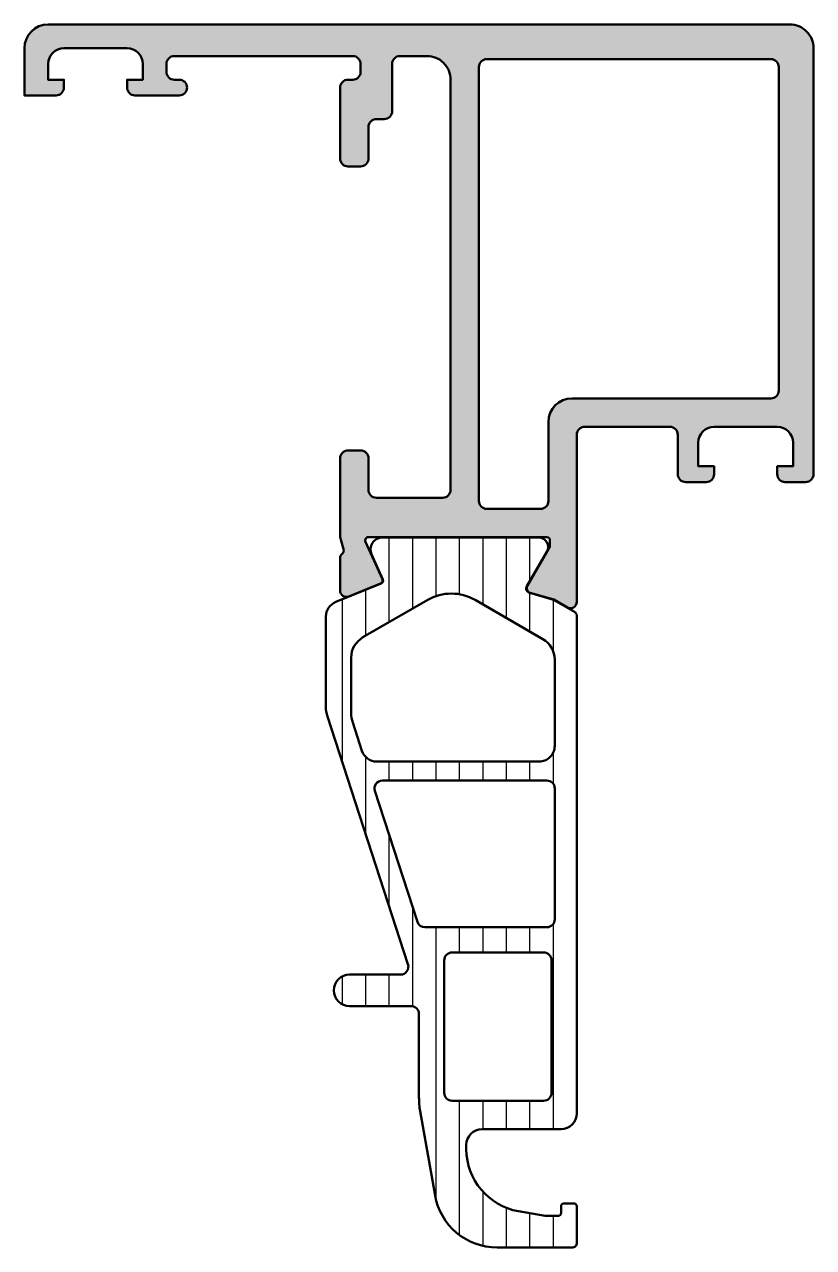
# Model space of a CAD drawing. Extents: x -35 to 15, y 0 to 77.5.
import ezdxf

# ---------------------------------------------------------------- set-up
doc = ezdxf.new("R2010")
doc.units = 0
for name, color, linetype, lineweight in [('0S-Alu contour', 7, 'Continuous', 50), ('0S-Alu hatch', 252, 'Continuous', 25), ('0S-Plastic contour', 254, 'Continuous', 50), ('0S-Plastic hatch', 253, 'Continuous', 25)]:
    doc.layers.add(name, color=color, linetype=linetype, lineweight=lineweight)

# ---------------------------------------------------------------- blocks, each defined once
blk = doc.blocks.new('284339__220FDBCB_CDB7_4DA9_8698_CBC9C6996AC7___C89D9E1C_6CC8_4C2F_A26B_39D917115423_')
at = {"layer": '0S-Plastic hatch'}
h = blk.add_hatch(dxfattribs=at)
h.set_pattern_fill('ANSI31', color=256, scale=0.4680000000000001, angle=45, style=0)
h.set_pattern_definition([(90, (0, 0), (-1.4859, 0), [])])
edge = h.paths.add_edge_path()
edge.add_line((-15.90054244648298, 39.9898992717202), (-15.90073523106308, 34.28522535435262))
edge.add_arc((-13.90073523220529, 34.28515776606176), 1.999999999999836, 179.9980637381186, 198.0000000000004)
edge.add_line((-15.80284826479543, 33.6671237773119), (-10.69763005361561, 17.95487773507668))
edge.add_ellipse((-11.17315831176318, 17.80036923788921), major_axis=(-0.4999999999999982, 0), ratio=1, start_angle=89.9999999999988, end_angle=198.0000000000007, ccw=False)
edge.add_line((-11.17315831176319, 17.30036923788921), (-14.40062985141981, 17.30036923788927))
edge.add_arc((-14.40062985141979, 16.30036923788927), 1, 90.00000000000152, 270.0000000000015)
edge.add_line((-14.40062985141976, 15.30036923788927), (-10.50062985141974, 15.30036923788918))
edge.add_ellipse((-10.50062985141975, 14.80036923788918), major_axis=(-0.4999999999999929, 0), ratio=1, start_angle=180, end_angle=269.99999999999875, ccw=False)
edge.add_line((-10.00062985141976, 14.80036923788918), (-10.00062985141979, 9.51186346690772))
edge.add_arc((-5.000629851419901, 9.511863466907663), 4.999999999999889, 180, 189.9999999999995)
edge.add_line((-9.92466861648084, 8.643622578573074), (-8.983462338759445, 3.305776527221539))
edge.add_arc((-5.044231326710608, 4.000369237889252), 4.000000000000001, 189.9999999999998, 270.0000000000018)
edge.add_line((-5.044231326710481, 0.0003692378892501), (-0.3006298514196573, 0.0003692378894016))
edge.add_arc((-0.3006298514195969, 0.3003692378892424), 0.2999999999998408, 269.9999999999885, 360)
edge.add_line((-0.000629851419756, 0.3003692378892422), (-0.0006298514197596, 2.60036923788931))
edge.add_arc((-0.2006298514198121, 2.600369237889253), 0.2000000000000526, 0, 90.00000000000612)
edge.add_line((-0.2006298514198335, 2.800369237889306), (-0.8006298514197177, 2.800369237889299))
edge.add_arc((-0.8006298514198029, 2.600369237889339), 0.1999999999999602, 89.99999999997557, 180)
edge.add_line((-1.000629851419763, 2.600369237889339), (-1.000629851419787, 2.200369237889475))
edge.add_ellipse((-1.200629851419964, 2.200369237889475), major_axis=(-0.2000000000001769, 0), ratio=1, start_angle=89.99999999999591, end_angle=180, ccw=False)
edge.add_line((-1.200629851419979, 2.000369237889298), (-2.000629851419656, 2.000369237889358))
edge.add_line((-2.000629851419656, 2.000369237889358), (-3.695222562087547, 2.299171654091949))
edge.add_ellipse((-3.000629851419812, 6.238402666140693), major_axis=(-3.999999999999914, 0), ratio=1, start_angle=0, end_angle=79.9999999999996, ccw=False)
edge.add_line((-7.000629851419727, 6.238402666140693), (-7.000629851419759, 6.500369237889088))
edge.add_ellipse((-6.000629851419766, 6.50036923788911), major_axis=(-0.9999999999999928, 0), ratio=1, start_angle=270.00000000000284, end_angle=360, ccw=False)
edge.add_line((-6.000629851419816, 7.500369237889103), (-1.000629851333414, 7.500369237889287))
edge.add_arc((-1.000629851333417, 8.500369237889267), 0.9999999999999786, 270.0000000000002, 360)
edge.add_line((-0.0006298513334393, 8.500369237889267), (-0.0006298514727874, 40.01144861513782))
edge.add_arc((-0.2999654851433462, 40.03140302355013), 0.3000000000000667, 356.1861729926198, 420.0000000000229)
edge.add_line((-0.1499654851434159, 40.29121064468557), (-1.470771304902001, 41.05377824026949))
edge.add_line((-1.470771304902001, 41.05377824026949), (-2.985242413859289, 41.48804584262862))
edge.add_ellipse((-2.902551207114093, 41.77642435141011), major_axis=(-0.3000000000000224, 0), ratio=1, start_angle=-30.142951240826903, end_angle=73.99999999998221, ccw=False)
edge.add_line((-3.161983774529892, 41.9270720960466), (-1.900768171825152, 44.09902895251319))
edge.add_arc((-2.419633306656677, 44.40032444178631), 0.6000000000000526, 329.8570487591578, 449.9999999999966)
edge.add_line((-2.419633306656642, 45.00032444178637), (-12.32323368500823, 45.00032444178618))
edge.add_arc((-12.32323368500824, 44.25032444178614), 0.7500000000000356, 89.99999999999946, 204.1409891984667)
edge.add_line((-13.00764005413098, 43.94358689614773), (-12.29114058744242, 42.34490161797589))
edge.add_ellipse((-12.47364895254182, 42.26310493913898), major_axis=(-0.2000000000000153, 0), ratio=1, start_angle=111.97377878403131, end_angle=204.140989198468, ccw=False)
edge.add_line((-12.39881250620036, 42.07763390016256), (-15.27472467876121, 40.91722067245677))
edge.add_arc((-14.90054244705399, 39.98986547757477), 1.000000000000011, 111.9737787840292, 179.9980637381186)
edge = h.paths.add_edge_path()
edge.add_line((-6.450629887453896, 41.04581749845576), (-2.150629856027208, 38.56321134667754))
edge.add_ellipse((-2.900629851419758, 37.2641732383407), major_axis=(-1.500000000000057, 0), ratio=1, start_angle=180, end_angle=240.00000020321892, ccw=False)
edge.add_line((-1.4006298514197, 37.2641732383407), (-1.400629851419772, 31.80036923788915))
edge.add_ellipse((-2.400629851419598, 31.80036923788926), major_axis=(-0.9999999999998259, 0), ratio=1, start_angle=89.99999999999352, end_angle=180, ccw=False)
edge.add_line((-2.400629851419711, 30.80036923788944), (-12.67279360873299, 30.80036923788944))
edge.add_ellipse((-12.67279360873305, 31.80036923788944), major_axis=(-1.000000000000007, 0), ratio=1, start_angle=18.000000000003013, end_angle=90.00000000000318, ccw=False)
edge.add_line((-13.62385012502819, 31.49135224351444), (-14.20274288401002, 33.27300095762308))
edge.add_ellipse((-12.30062985141969, 33.89103494637288), major_axis=(-1.999999999999991, 0), ratio=1, start_angle=0, end_angle=17.99999999999733, ccw=False)
edge.add_line((-14.30062985141968, 33.89103494637288), (-14.30062985141973, 37.379643296391))
edge.add_ellipse((-12.80062985141972, 37.37964329639102), major_axis=(-1.500000000000012, 0), ratio=1, start_angle=300.00000003012576, end_angle=360, ccw=False)
edge.add_line((-13.55062985210275, 38.67868140167335), (-9.450629878236668, 41.04581749313672))
edge.add_ellipse((-7.950629878238867, 38.44774128178216), major_axis=(-2.999999999999989, 0), ratio=1, start_angle=240.0000002032204, end_angle=299.9999999999516, ccw=False)
edge = h.paths.add_edge_path()
edge.add_ellipse((-1.900629851419818, 29.10036923788917), major_axis=(-0.500000000000057, 0), ratio=1, start_angle=180, end_angle=269.99999999999676, ccw=False)
edge.add_line((-1.400629851419761, 29.10036923788917), (-1.400629851419761, 20.80036923788927))
edge.add_ellipse((-1.900629851419775, 20.80036923788926), major_axis=(-0.5000000000000142, 0), ratio=1, start_angle=90.00000000000159, end_angle=180, ccw=False)
edge.add_line((-1.900629851419761, 20.30036923788924), (-9.624408062290067, 20.30036923788933))
edge.add_ellipse((-9.62440806229008, 20.80036923788928), major_axis=(-0.4999999999999503, 0), ratio=1, start_angle=18.00000000000159, end_angle=90.0000000000012, ccw=False)
edge.add_line((-10.0999363204376, 20.64586074070181), (-12.79676979917077, 28.94586074070162))
edge.add_ellipse((-12.3212415410232, 29.1003692378891), major_axis=(-0.499999999999988, 0), ratio=1, start_angle=-90, end_angle=18.000000000001023, ccw=False)
edge.add_line((-12.3212415410232, 29.60036923788909), (-1.90062985141979, 29.60036923788923))
edge = h.paths.add_edge_path()
edge.add_line((-1.600629851419778, 18.20036923788925), (-1.600629851419782, 9.800369237889228))
edge.add_ellipse((-2.10062985141976, 9.800369237889235), major_axis=(-0.4999999999999787, 0), ratio=1, start_angle=90.0000000000008, end_angle=180, ccw=False)
edge.add_line((-2.100629851419753, 9.300369237889257), (-7.900629851419765, 9.300369237889228))
edge.add_ellipse((-7.900629851419765, 9.800369237889228), major_axis=(-0.5, 0), ratio=1, start_angle=0, end_angle=90, ccw=False)
edge.add_line((-8.400629851419765, 9.800369237889228), (-8.400629851419705, 18.20036923788925))
edge.add_ellipse((-7.900629851419701, 18.20036923788925), major_axis=(-0.5000000000000036, 0), ratio=1, start_angle=270.0000000000004, end_angle=360, ccw=False)
edge.add_line((-7.900629851419704, 18.70036923788925), (-2.100629851419778, 18.70036923788925))
edge.add_ellipse((-2.100629851419778, 18.20036923788925), major_axis=(-0.5, 0), ratio=1, start_angle=180, end_angle=270, ccw=False)
at = {"layer": '0S-Alu contour', "color": 7}
for points in [[(-13.55062985210275, 38.67868140167335), (-9.450629878236668, 41.04581749313672)], [(-6.450629887453896, 41.04581749845576), (-2.150629856027208, 38.56321134667754)], [(-14.30062985141968, 33.89103494637288), (-14.30062985141973, 37.379643296391)], [(-1.4006298514197, 37.2641732383407), (-1.400629851419772, 31.80036923788915)], [(-13.62385012502819, 31.49135224351444), (-14.20274288401002, 33.27300095762308)], [(-2.400629851419711, 30.80036923788944), (-12.67279360873299, 30.80036923788944)], [(-12.3212415410232, 29.60036923788909), (-1.90062985141979, 29.60036923788923)], [(-10.0999363204376, 20.64586074070181), (-12.79676979917077, 28.94586074070162)], [(-1.400629851419761, 29.10036923788917), (-1.400629851419761, 20.80036923788927)], [(-1.900629851419761, 20.30036923788924), (-9.624408062290067, 20.30036923788933)], [(-7.900629851419704, 18.70036923788925), (-2.100629851419778, 18.70036923788925)], [(-8.400629851419765, 9.800369237889228), (-8.400629851419705, 18.20036923788925)], [(-1.600629851419778, 18.20036923788925), (-1.600629851419782, 9.800369237889228)], [(-2.100629851419753, 9.300369237889257), (-7.900629851419765, 9.300369237889228)]]:
    blk.add_lwpolyline(points, dxfattribs=at)
at = {"layer": '0S-Alu contour', "color": 7, "extrusion": (0, 0, -1)}
for centre, radius, start, end in [((7.950629878238867, 38.44774128178216), 2.999999999999989, 60.00000000004838, 119.9999997967796), ((12.80062985141972, 37.37964329639102), 1.500000000000012, 0, 59.99999996987425), ((2.900629851419758, 37.2641732383407), 1.500000000000057, 119.9999997967811, 180), ((12.30062985141969, 33.89103494637288), 1.999999999999991, 342.0000000000027, 0), ((2.400629851419598, 31.80036923788926), 0.9999999999998259, 180, 270.0000000000065), ((12.67279360873305, 31.80036923788944), 1.000000000000007, 269.9999999999968, 341.999999999997), ((12.3212415410232, 29.1003692378891), 0.499999999999988, 341.999999999999, 90), ((1.900629851419818, 29.10036923788917), 0.500000000000057, 90.00000000000325, 180), ((9.62440806229008, 20.80036923788928), 0.4999999999999503, 269.9999999999988, 341.9999999999984), ((1.900629851419775, 20.80036923788926), 0.5000000000000142, 180, 269.9999999999984), ((7.900629851419701, 18.20036923788925), 0.5000000000000036, 0, 89.99999999999959), ((2.100629851419778, 18.20036923788925), 0.5, 90, 180), ((7.900629851419765, 9.800369237889228), 0.5, 270, 0), ((2.10062985141976, 9.800369237889235), 0.4999999999999787, 180, 269.9999999999992)]:
    blk.add_arc(centre, radius, start, end, dxfattribs=at)
at = {"layer": '0S-Plastic contour', "color": 7}
for points in [[(-2.419633306656642, 45.00032444178637), (-12.32323368500823, 45.00032444178618)], [(-13.00764005413098, 43.94358689614773), (-12.29114058744242, 42.34490161797589)], [(-3.161983774529892, 41.9270720960466), (-1.900768171825152, 44.09902895251319)], [(-12.39881250620036, 42.07763390016256), (-15.27472467876121, 40.91722067245677)], [(-0.1499654851434159, 40.29121064468557), (-1.470771304902001, 41.05377824026949), (-2.985242413859289, 41.48804584262862)], [(-15.90054244648298, 39.9898992717202), (-15.90073523106308, 34.28522535435262)], [(-0.0006298513334393, 8.500369237889267), (-0.0006298514727874, 40.01144861513782)], [(-15.80284826479543, 33.6671237773119), (-10.69763005361561, 17.95487773507668)], [(-11.17315831176319, 17.30036923788921), (-14.40062985141981, 17.30036923788927)], [(-14.40062985141976, 15.30036923788927), (-10.50062985141974, 15.30036923788918)], [(-10.00062985141976, 14.80036923788918), (-10.00062985141979, 9.51186346690772)], [(-9.92466861648084, 8.643622578573074), (-8.983462338759445, 3.305776527221539)], [(-6.000629851419816, 7.500369237889103), (-1.000629851333414, 7.500369237889287)], [(-7.000629851419727, 6.238402666140693), (-7.000629851419759, 6.500369237889088)], [(-1.000629851419763, 2.600369237889339), (-1.000629851419787, 2.200369237889475)], [(-0.2006298514198335, 2.800369237889306), (-0.8006298514197177, 2.800369237889299)], [(-0.000629851419756, 0.3003692378892422), (-0.0006298514197596, 2.60036923788931)], [(-1.200629851419979, 2.000369237889298), (-2.000629851419656, 2.000369237889358), (-3.695222562087547, 2.299171654091949)], [(-5.044231326710481, 0.0003692378892501), (-0.3006298514196573, 0.0003692378894016)]]:
    blk.add_lwpolyline(points, dxfattribs=at)
for centre, radius, start, end in [((-12.32323368500824, 44.25032444178614), 0.7500000000000356, 89.99999999999946, 204.1409891984667), ((-2.419633306656677, 44.40032444178631), 0.6000000000000526, 329.8570487591578, 89.99999999999662), ((-14.90054244705399, 39.98986547757477), 1.000000000000011, 111.9737787840292, 179.9980637381186), ((-0.2999654851433462, 40.03140302355013), 0.3000000000000667, 356.1861729926198, 60.00000000002294), ((-13.90073523220529, 34.28515776606176), 1.999999999999836, 179.9980637381186, 198.0000000000004), ((-14.40062985141979, 16.30036923788927), 1, 90.00000000000152, 270.0000000000015), ((-5.000629851419901, 9.511863466907663), 4.999999999999889, 180, 189.9999999999995), ((-1.000629851333417, 8.500369237889267), 0.9999999999999786, 270.0000000000002, 0), ((-5.044231326710608, 4.000369237889252), 4.000000000000001, 189.9999999999998, 270.0000000000018), ((-0.8006298514198029, 2.600369237889339), 0.1999999999999602, 89.99999999997557, 180), ((-0.2006298514198121, 2.600369237889253), 0.2000000000000526, 0, 90.00000000000612), ((-0.3006298514195969, 0.3003692378892424), 0.2999999999998408, 269.9999999999885, 0)]:
    blk.add_arc(centre, radius, start, end, dxfattribs=at)
at = {"layer": '0S-Plastic contour', "color": 7, "extrusion": (0, 0, -1)}
for centre, radius, start, end in [((12.47364895254182, 42.26310493913898), 0.2000000000000153, 155.859010801532, 248.0262212159687), ((2.902551207114093, 41.77642435141011), 0.3000000000000224, 286.0000000000178, 30.14295124082694), ((11.17315831176318, 17.80036923788921), 0.4999999999999982, 161.9999999999993, 270.0000000000012), ((10.50062985141975, 14.80036923788918), 0.4999999999999929, 90.00000000000122, 180), ((6.000629851419766, 6.50036923788911), 0.9999999999999928, 0, 89.99999999999714), ((3.000629851419812, 6.238402666140693), 3.999999999999914, 280.0000000000004, 0), ((1.200629851419964, 2.200369237889475), 0.2000000000001769, 180, 270.0000000000041)]:
    blk.add_arc(centre, radius, start, end, dxfattribs=at)
blk = doc.blocks.new('359770__AFBE40F3_2B28_4617_A194_D30FC41C843C_')
at = {"layer": '0S-Alu hatch'}
h = blk.add_hatch(color=256, dxfattribs=at)
edge = h.paths.add_edge_path()
edge.add_line((-34.99994089741561, 76.01999999999994), (-34.99994089741568, 73.02))
edge.add_line((-34.99994089741568, 73.02), (-32.99994089741573, 73.0199999999999))
edge.add_arc((-32.99991530469714, 73.51997440728135), 0.4999744079364773, 269.9970671403603, 360.0029328596138)
edge.add_line((-32.49994089741568, 73.51999999999971), (-32.49994089741547, 74.01999999999997))
edge.add_line((-32.49994089741547, 74.01999999999997), (-33.49994089741559, 74.01999999999991))
edge.add_line((-33.49994089741559, 74.01999999999991), (-33.49994089741559, 75.02000000000005))
edge.add_ellipse((-32.49987703679219, 75.01993613937654), major_axis=(-1.000063862662351, 0), ratio=1, start_angle=270.00365871055146, end_angle=359.99634128963373, ccw=False)
edge.add_line((-32.4999408974157, 76.01999999999992), (-28.49994089741561, 76.01999999999995))
edge.add_ellipse((-28.49997070757361, 75.01997018984204), major_axis=(-1.000029810602221, 0), ratio=1, start_angle=180.0017079457449, end_angle=269.9982920546748, ccw=False)
edge.add_line((-27.4999408974157, 75.01999999999991), (-27.49994089741557, 74.01999999999997))
edge.add_line((-27.49994089741557, 74.01999999999997), (-28.49994089741557, 74.01999999999997))
edge.add_line((-28.49994089741557, 74.01999999999997), (-28.4999408974157, 73.5200000000001))
edge.add_arc((-27.99993522643958, 73.52000567097603), 0.5000056710082821, 180.000649838413, 269.9993501613819)
edge.add_line((-27.99994089741564, 73.01999999999991), (-25.1999378456579, 73.02000000000002))
edge.add_arc((-25.19993784565794, 73.52000000000001), 0.4999999999999858, 270.0000000000049, 450.0000000000048)
edge.add_line((-25.19993784565798, 74.02), (-25.49994089741573, 74.01999999999992))
edge.add_ellipse((-25.49993016880913, 74.52001072860645), major_axis=(-0.5000107287216263, 0), ratio=1, start_angle=0.0012293812815187266, end_angle=89.99877061862321, ccw=False)
edge.add_line((-25.99994089741566, 74.52000000000069), (-25.99994089741557, 75.0200000000001))
edge.add_ellipse((-25.49987276287457, 75.01993186545884), major_axis=(-0.5000681391826861, 0), ratio=1, start_angle=270.00780657943824, end_angle=359.99219342057387, ccw=False)
edge.add_line((-25.49994089741562, 75.51999999999987), (-14.1999454750524, 75.51999999999998))
edge.add_ellipse((-14.19996708091299, 75.0199783941394), major_axis=(-0.5000216063273746, 0), ratio=1, start_angle=180.0024757423405, end_angle=269.99752425773363, ccw=False)
edge.add_line((-13.69994547505241, 75.02000000000064), (-13.6999454750524, 74.52000000000001))
edge.add_ellipse((-14.19988289286096, 74.5199374178083), major_axis=(-0.4999374217255778, 0), ratio=1, start_angle=89.99282771142458, end_angle=180.0071722885767, ccw=False)
edge.add_line((-14.19994547505251, 74.01999999999974), (-14.49994852681013, 74.01999999999991))
edge.add_arc((-14.49988551055566, 73.5199369837453), 0.5000630202251624, 90.0072202208228, 179.9927797791716)
edge.add_line((-14.99994852681027, 73.51999999999981), (-14.99994852681023, 69.02000000000001))
edge.add_arc((-14.49994285583423, 69.020005670976), 0.5000056710081577, 180.0006498372912, 269.9993501613913)
edge.add_line((-14.49994852681021, 68.52000000000001), (-13.69994547505243, 68.51999999999992))
edge.add_arc((-13.69991988233388, 69.01997440728141), 0.4999744079365057, 269.9970671403644, 360.0029328596138)
edge.add_line((-13.19994547505239, 69.01999999999977), (-13.19994547505237, 71.02000000000008))
edge.add_ellipse((-12.6998773405114, 71.01993186545897), major_axis=(-0.5000681391826542, 0), ratio=1, start_angle=270.00780657943983, end_angle=359.99219342057387, ccw=False)
edge.add_line((-12.69994547505246, 71.51999999999995), (-12.19994547505235, 71.51999999999992))
edge.add_arc((-12.19988289286071, 72.01993741780822), 0.4999374217253042, 269.9928277114153, 360.0071722885259)
edge.add_line((-11.69994547505242, 72.01999999999934), (-11.69994547505245, 75.02000000000011))
edge.add_ellipse((-11.19989012526684, 75.01994465021434), major_axis=(-0.5000553528488786, 0), ratio=1, start_angle=270.0063419161354, end_angle=359.9936580838377, ccw=False)
edge.add_line((-11.1999454750523, 75.51999999999995), (-9.499948526810218, 75.51999999999995))
edge.add_ellipse((-9.49991768839941, 74.02003083841068), major_axis=(-1.4999691619063, 0), ratio=1, start_angle=179.9988220352238, end_angle=270.00117796474166, ccw=False)
edge.add_line((-7.999948526810118, 74.01999999999896), (-7.999948526810257, 48.01999999962716))
edge.add_ellipse((-8.499927999142749, 48.01997947195957), major_axis=(-0.4999794727538935, 0), ratio=1, start_angle=89.99764760598703, end_angle=180.0023523939924, ccw=False)
edge.add_line((-8.499948526810371, 47.51999999962708), (-12.6999454750524, 47.51999999962708))
edge.add_ellipse((-12.69993980407638, 48.02000567060315), major_axis=(-0.5000056710082253, 0), ratio=1, start_angle=0.0006498384129827173, end_angle=89.99935016138642, ccw=False)
edge.add_line((-13.19994547505244, 48.01999999962887), (-13.19994547505243, 50.0199999996271))
edge.add_arc((-13.6999670809129, 50.01997839376663), 0.5000216063272609, 0.0024757423405282, 89.99752425773121)
edge.add_line((-13.69994547505229, 50.5199999996271), (-14.49994852681022, 50.51999999962706))
edge.add_arc((-14.49989566520798, 50.0199471380248), 0.5000528643963099, 90.00605685304106, 179.9939431469996)
edge.add_line((-14.99994852681024, 50.01999999962669), (-14.9999485268102, 45.01999915452891))
edge.add_line((-14.9999485268102, 45.01999915452891), (-14.7826270215759, 44.26211057469889))
edge.add_ellipse((-15.07100548478237, 44.17941920901659), major_axis=(-0.2999999999995527, 0), ratio=1, start_angle=127.90475971127711, end_angle=196.0000315780766, ccw=False)
edge.add_arc((-14.70239503521906, 43.70599937792282), 0.3000000000005519, 127.9047597112858, 180.0000315780853)
edge.add_line((-15.00239503521957, 43.70599921258035), (-15.00239389758201, 41.64185224023671))
edge.add_arc((-14.60239389758207, 41.64185246069339), 0.4000000000000061, 180.0000315665414, 291.9737787840274)
edge.add_line((-14.45272100489919, 41.27091038274059), (-12.42949285896149, 42.08727074506767))
edge.add_arc((-12.50432930530294, 42.27274178404408), 0.2000000000000046, 291.9737787840288, 384.1409891984691)
edge.add_line((-12.32182094020355, 42.35453846288099), (-13.39014170856164, 44.73822297926011))
edge.add_ellipse((-13.20763334346231, 44.82001965809699), major_axis=(-0.1999999999999424, 0), ratio=1, start_angle=-90.81999872411399, end_angle=24.140989198466173, ccw=False)
edge.add_line((-13.20477110565428, 45.01999917603497), (-1.900691302345663, 45.01999999962714))
edge.add_ellipse((-1.892259747110209, 44.82858529470448), major_axis=(-0.1916003141550566, 0), ratio=1, start_angle=178.9555669017296, end_angle=272.5221701120566, ccw=False)
edge.add_line((-1.700691265413747, 44.8250928450157), (-1.700691265413695, 44.40450862741509))
edge.add_line((-1.700691265413695, 44.40450862741509), (-3.13242653635617, 41.93889749669361))
edge.add_arc((-2.87308945735004, 41.78808543002611), 0.2999999999999228, 149.8207514984875, 253.9999999999968)
edge.add_line((-2.955780664095136, 41.49970692124469), (-1.46361948174605, 41.07183658739766))
edge.add_line((-1.46361948174605, 41.07183658739766), (-0.600344031330394, 40.57342427371526))
edge.add_arc((-0.4003440313303912, 40.91983443522913), 0.4000000000000798, 240.0000000000062, 360)
edge.add_line((-0.0003440313303115, 40.91983443522913), (-0.0006915831070771, 45.02776533486669))
edge.add_line((-0.0006915831070771, 45.02776533486669), (-0.0029967987229043, 51.51982245840807))
edge.add_ellipse((0.4970031697562334, 51.51999999962703), major_axis=(-0.500000000000023, 0), ratio=1, start_angle=-90.00000000000068, end_angle=0.02034472547461519, ccw=False)
edge.add_line((0.4970031697562404, 52.01999999962705), (5.900045369674238, 52.01999999962703))
edge.add_ellipse((5.900045369674252, 51.51999999962712), major_axis=(-0.4999999999999077, 0), ratio=1, start_angle=180, end_angle=270.00000000000165, ccw=False)
edge.add_line((6.40004536967416, 51.51999999962712), (6.400045369674195, 49.01999999962711))
edge.add_arc((6.900045369674224, 49.0199999996271), 0.5000000000000285, 180, 270.0000000000025)
edge.add_line((6.900045369674245, 48.51999999962707), (8.200048421431937, 48.51999999962714))
edge.add_arc((8.200068949099617, 49.01997947195956), 0.4999794727538154, 269.9976476059804, 360.0023523939924)
edge.add_line((8.70004842143203, 49.01999999962701), (8.700048421432001, 49.51999999962708))
edge.add_line((8.700048421432001, 49.51999999962708), (7.700048421432022, 49.51999999962711))
edge.add_line((7.700048421432022, 49.51999999962711), (7.700048421432022, 51.019999999627))
edge.add_ellipse((8.700080259589498, 51.01996816146957), major_axis=(-1.000031838664293, 0), ratio=1, start_angle=270.00182413397886, end_angle=359.9981758661003, ccw=False)
edge.add_line((8.700048421431921, 52.01999999962705), (12.70004842143204, 52.019999999627))
edge.add_ellipse((12.6999794216089, 51.01993099980396), major_axis=(-1.000069002203366, 0), ratio=1, start_angle=180.003953125862, end_angle=269.99604687411806, ccw=False)
edge.add_line((13.70004842143194, 51.01999999962675), (13.70004842143195, 49.51999999962706))
edge.add_line((13.70004842143195, 49.51999999962706), (12.70004842143201, 49.5199999996271))
edge.add_line((12.70004842143201, 49.5199999996271), (12.70004842143207, 49.01999999962703))
edge.add_arc((13.20002282871344, 49.01997440690845), 0.499974407936392, 179.9970671403861, 270.0029328596382)
edge.add_line((13.20004842143202, 48.51999999962707), (14.50005147318991, 48.51999999962719))
edge.add_arc((14.50004580221399, 49.02000567060298), 0.5000056710079481, 270.0006498386018, 359.9993501627087)
edge.add_line((15.00005147318978, 49.01999999962871), (15.00005147318978, 76.02000000000002))
edge.add_arc((13.50007958318859, 76.02002810999858), 1.499971890264579, 359.9989262571821, 450.0010737429792)
edge.add_line((13.50005147318992, 77.51999999999975), (-33.4999408974156, 77.52))
edge.add_arc((-33.49988179250245, 76.01994089508682), 1.500059106077594, 90.00225755242542, 179.9977424474688)
edge = h.paths.add_edge_path()
edge.add_line((-6.19994547505243, 47.31999999962712), (-6.199945475052402, 74.81998779296875))
edge.add_ellipse((-5.699971067771063, 74.82001338568733), major_axis=(-0.49997440793636, 0), ratio=1, start_angle=-90.00293285963352, end_angle=0.0029328596137929708, ccw=False)
edge.add_line((-5.69994547505253, 75.31998779296867), (12.30005452494756, 75.31998779296867))
edge.add_ellipse((12.30008011766621, 74.82001338568713), major_axis=(-0.4999744079365483, 0), ratio=1, start_angle=179.9970671403863, end_angle=270.002932859647, ccw=False)
edge.add_line((12.80005452494774, 74.81998779296869), (12.80005452494756, 54.31998779259508))
edge.add_ellipse((12.30003291908709, 54.32000939845632), major_axis=(-0.5000216063272591, 0), ratio=1, start_angle=90.00247574225989, end_angle=179.9975242576596, ccw=False)
edge.add_line((12.30005452494763, 53.81998779259586), (-0.3029968302438419, 53.81998779259591))
edge.add_arc((-0.302996830243714, 52.31998779259592), 1.499999999999985, 90.00000000000487, 180)
edge.add_line((-1.802996830243699, 52.31998779259578), (-1.802996830243792, 47.31999999962717))
edge.add_ellipse((-2.30299683024382, 47.31999999962717), major_axis=(-0.5000000000000285, 0), ratio=1, start_angle=90.00000000000409, end_angle=180, ccw=False)
edge.add_line((-2.302996830243785, 46.81999999962714), (-5.699945475052487, 46.81999999962721))
edge.add_ellipse((-5.699945475052508, 47.31999999962713), major_axis=(-0.4999999999999219, 0), ratio=1, start_angle=0, end_angle=90.00000000000239, ccw=False)
at = {"layer": '0S-Alu contour', "color": 7}
for points in [[(13.50005147318992, 77.51999999999975), (-33.4999408974156, 77.52)], [(-34.99994089741561, 76.01999999999994), (-34.99994089741568, 73.02), (-32.99994089741573, 73.0199999999999)], [(-32.4999408974157, 76.01999999999992), (-28.49994089741561, 76.01999999999995)], [(15.00005147318978, 49.01999999962871), (15.00005147318978, 76.02000000000002)], [(-25.49994089741562, 75.51999999999987), (-14.1999454750524, 75.51999999999998)], [(-11.1999454750523, 75.51999999999995), (-9.499948526810218, 75.51999999999995)], [(-5.69994547505253, 75.31998779296867), (12.30005452494756, 75.31998779296867)], [(-32.49994089741568, 73.51999999999971), (-32.49994089741547, 74.01999999999997), (-33.49994089741559, 74.01999999999991), (-33.49994089741559, 75.02000000000005)], [(-27.4999408974157, 75.01999999999991), (-27.49994089741557, 74.01999999999997), (-28.49994089741557, 74.01999999999997), (-28.4999408974157, 73.5200000000001)], [(-25.99994089741566, 74.52000000000069), (-25.99994089741557, 75.0200000000001)], [(-13.69994547505241, 75.02000000000064), (-13.6999454750524, 74.52000000000001)], [(-11.69994547505242, 72.01999999999934), (-11.69994547505245, 75.02000000000011)], [(-6.19994547505243, 47.31999999962712), (-6.199945475052402, 74.81998779296875)], [(12.80005452494774, 74.81998779296869), (12.80005452494756, 54.31998779259508)], [(-25.19993784565798, 74.02), (-25.49994089741573, 74.01999999999992)], [(-14.19994547505251, 74.01999999999974), (-14.49994852681013, 74.01999999999991)], [(-7.999948526810118, 74.01999999999896), (-7.999948526810257, 48.01999999962716)], [(-27.99994089741564, 73.01999999999991), (-25.1999378456579, 73.02000000000002)], [(-14.99994852681027, 73.51999999999981), (-14.99994852681023, 69.02000000000001)], [(-12.69994547505246, 71.51999999999995), (-12.19994547505235, 71.51999999999992)], [(-13.19994547505239, 69.01999999999977), (-13.19994547505237, 71.02000000000008)], [(-14.49994852681021, 68.52000000000001), (-13.69994547505243, 68.51999999999992)], [(12.30005452494763, 53.81998779259586), (-0.3029968302438419, 53.81998779259591)], [(-1.802996830243699, 52.31998779259578), (-1.802996830243792, 47.31999999962717)], [(0.4970031697562404, 52.01999999962705), (5.900045369674238, 52.01999999962703)], [(8.700048421431921, 52.01999999962705), (12.70004842143204, 52.019999999627)], [(-0.0003440313303115, 40.91983443522913), (-0.0006915831070771, 45.02776533486669), (-0.0029967987229043, 51.51982245840807)], [(6.40004536967416, 51.51999999962712), (6.400045369674195, 49.01999999962711)], [(-13.69994547505229, 50.5199999996271), (-14.49994852681022, 50.51999999962706)], [(8.70004842143203, 49.01999999962701), (8.700048421432001, 49.51999999962708), (7.700048421432022, 49.51999999962711), (7.700048421432022, 51.019999999627)], [(13.70004842143194, 51.01999999962675), (13.70004842143195, 49.51999999962706), (12.70004842143201, 49.5199999996271), (12.70004842143207, 49.01999999962703)], [(-14.99994852681024, 50.01999999962669), (-14.9999485268102, 45.01999915452891), (-14.7826270215759, 44.26211057469889)], [(-13.19994547505244, 48.01999999962887), (-13.19994547505243, 50.0199999996271)], [(6.900045369674245, 48.51999999962707), (8.200048421431937, 48.51999999962714)], [(13.20004842143202, 48.51999999962707), (14.50005147318991, 48.51999999962719)], [(-8.499948526810371, 47.51999999962708), (-12.6999454750524, 47.51999999962708)], [(-2.302996830243785, 46.81999999962714), (-5.699945475052487, 46.81999999962721)], [(-13.20477110565428, 45.01999917603497), (-1.900691302345663, 45.01999999962714)], [(-12.32182094020355, 42.35453846288099), (-13.39014170856164, 44.73822297926011)], [(-1.700691265413747, 44.8250928450157), (-1.700691265413695, 44.40450862741509), (-3.13242653635617, 41.93889749669361)], [(-15.00239503521957, 43.70599921258035), (-15.00239389758201, 41.64185224023671)], [(-14.45272100489919, 41.27091038274059), (-12.42949285896149, 42.08727074506767)], [(-2.955780664095136, 41.49970692124469), (-1.46361948174605, 41.07183658739766), (-0.600344031330394, 40.57342427371526)]]:
    blk.add_lwpolyline(points, dxfattribs=at)
for centre, radius, start, end in [((-33.49988179250245, 76.01994089508682), 1.500059106077594, 90.00225755242542, 179.9977424474688), ((13.50007958318859, 76.02002810999858), 1.499971890264579, 359.9989262571821, 90.00107374297924), ((-25.19993784565794, 73.52000000000001), 0.4999999999999858, 270.0000000000049, 90.00000000000487), ((-14.49988551055566, 73.5199369837453), 0.5000630202251624, 90.0072202208228, 179.9927797791716), ((-32.99991530469714, 73.51997440728135), 0.4999744079364773, 269.9970671403603, 0.002932859613861), ((-27.99993522643958, 73.52000567097603), 0.5000056710082821, 180.000649838413, 269.9993501613819), ((-12.19988289286071, 72.01993741780822), 0.4999374217253042, 269.9928277114153, 0.0071722885258698), ((-14.49994285583423, 69.020005670976), 0.5000056710081577, 180.0006498372912, 269.9993501613913), ((-13.69991988233388, 69.01997440728141), 0.4999744079365057, 269.9970671403644, 0.002932859613861), ((-0.302996830243714, 52.31998779259592), 1.499999999999985, 90.00000000000487, 180), ((-14.49989566520798, 50.0199471380248), 0.5000528643963099, 90.00605685304106, 179.9939431469996), ((-13.6999670809129, 50.01997839376663), 0.5000216063272609, 0.0024757423405282, 89.99752425773121), ((6.900045369674224, 49.0199999996271), 0.5000000000000285, 180, 270.0000000000025), ((8.200068949099617, 49.01997947195956), 0.4999794727538154, 269.9976476059804, 0.0023523939924092), ((13.20002282871344, 49.01997440690845), 0.499974407936392, 179.9970671403861, 270.0029328596382), ((14.50004580221399, 49.02000567060298), 0.5000056710079481, 270.0006498386018, 359.9993501627087), ((-14.70239503521906, 43.70599937792282), 0.3000000000005519, 127.9047597112858, 180.0000315780853), ((-12.50432930530294, 42.27274178404408), 0.2000000000000046, 291.9737787840288, 24.14098919846917), ((-2.87308945735004, 41.78808543002611), 0.2999999999999228, 149.8207514984875, 253.9999999999968), ((-14.60239389758207, 41.64185246069339), 0.4000000000000061, 180.0000315665414, 291.9737787840274), ((-0.4003440313303912, 40.91983443522913), 0.4000000000000798, 240.0000000000062, 0)]:
    blk.add_arc(centre, radius, start, end, dxfattribs=at)
at = {"layer": '0S-Alu contour', "color": 7, "extrusion": (0, 0, -1)}
for centre, radius, start, end in [((32.49987703679219, 75.01993613937654), 1.000063862662351, 0.003658710366257, 89.99634128944857), ((28.49997070757361, 75.01997018984204), 1.000029810602221, 90.00170794532524, 179.9982920542551), ((25.49987276287457, 75.01993186545884), 0.5000681391826861, 0.0078065794261483, 89.99219342056179), ((14.19996708091299, 75.0199783941394), 0.5000216063273746, 90.00247574226634, 179.9975242576595), ((11.19989012526684, 75.01994465021434), 0.5000553528488786, 0.0063419161623103, 89.99365808386457), ((9.49991768839941, 74.02003083841068), 1.4999691619063, 89.99882203525833, 180.0011779647762), ((5.699971067771063, 74.82001338568733), 0.49997440793636, 359.9970671403862, 90.00293285963353), ((-12.30008011766621, 74.82001338568713), 0.4999744079365483, 89.99706714035302, 180.0029328596138), ((25.49993016880913, 74.52001072860645), 0.5000107287216263, 270.0012293813768, 359.9987706187185), ((14.19988289286096, 74.5199374178083), 0.4999374217255778, 179.9928277114233, 270.0071722885754), ((12.6998773405114, 71.01993186545897), 0.5000681391826542, 0.0078065794261483, 89.99219342056016), ((-12.30003291908709, 54.32000939845632), 0.5000216063272591, 180.0024757423405, 269.9975242577401), ((-0.4970031697562334, 51.51999999962703), 0.500000000000023, 359.9796552745254, 90.0000000000008), ((-5.900045369674252, 51.51999999962712), 0.4999999999999077, 89.99999999999837, 180), ((-8.700080259589498, 51.01996816146957), 1.000031838664293, 0.0018241338996893, 89.99817586602114), ((-12.6999794216089, 51.01993099980396), 1.000069002203366, 90.00395312588194, 179.996046874138), ((12.69993980407638, 48.02000567060315), 0.5000056710082253, 270.0006498386136, 359.999350161587), ((8.499927999142749, 48.01997947195957), 0.4999794727538935, 179.9976476060076, 270.002352394013), ((5.699945475052508, 47.31999999962713), 0.4999999999999219, 269.9999999999976, 0), ((2.30299683024382, 47.31999999962717), 0.5000000000000285, 180, 269.9999999999959), ((13.20763334346231, 44.82001965809699), 0.1999999999999424, 335.8590108015338, 90.81999872411401), ((1.892259747110209, 44.82858529470448), 0.1916003141550566, 87.47782988794341, 181.0444330982705), ((15.07100548478237, 44.17941920901659), 0.2999999999995527, 163.9999684219234, 232.0952402887229)]:
    blk.add_arc(centre, radius, start, end, dxfattribs=at)
blk = doc.blocks.new('392660__4CAADD22_4687_4104_A450_40061E927DC0_')
at = {"layer": '0S-Alu contour', "color": 7}
blk.add_blockref('359770__AFBE40F3_2B28_4617_A194_D30FC41C843C_', (0, 0), dxfattribs=at)
at = {"layer": '0S-Plastic contour', "color": 7}
blk.add_blockref('284339__220FDBCB_CDB7_4DA9_8698_CBC9C6996AC7___C89D9E1C_6CC8_4C2F_A26B_39D917115423_', (0, 0), dxfattribs=at)

msp = doc.modelspace()

# ---------------------------------------------------------------- block references
at = {"layer": '0S-Alu contour', "color": 7}
msp.add_blockref('392660__4CAADD22_4687_4104_A450_40061E927DC0_', (0, 0), dxfattribs=at)

doc.saveas('drawing.dxf')
